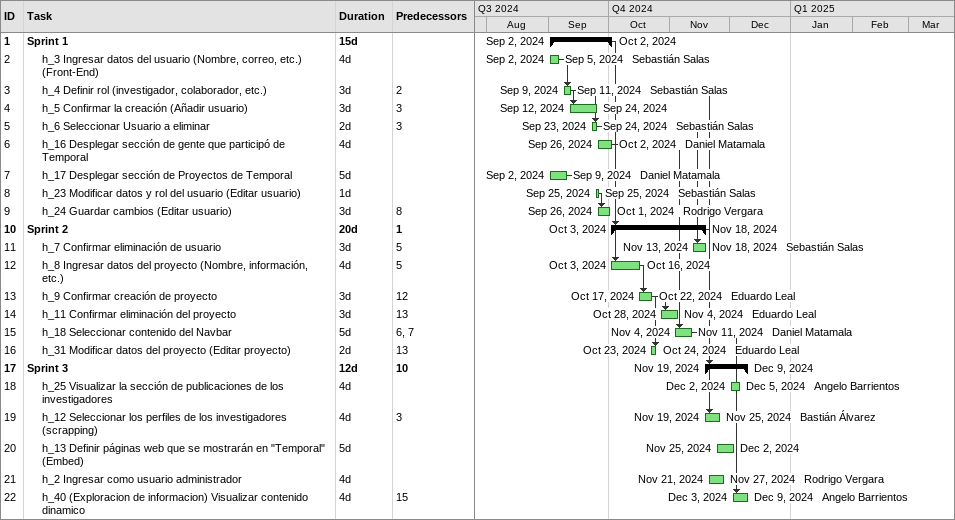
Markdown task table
| ID | Level | Task | Duration | Start | Finish | Predecessors | Resources |
|---|---|---|---|---|---|---|---|
| 1 | 1 | **Sprint 1** | 15d | 2024-09-02 | 2024-10-02 |  |  |
| 2 | 2 | h_3 Ingresar datos del usuario (Nombre, correo, etc.) (Front-End) | 4d | 2024-09-02 | 2024-09-05 |  | Sebastián Salas |
| 3 | 2 | h_4 Definir rol (investigador, colaborador, etc.) | 3d | 2024-09-09 | 2024-09-11 | 2 | Sebastián Salas |
| 4 | 2 | h_5 Confirmar la creación (Añadir usuario) | 3d | 2024-09-12 | 2024-09-24 | 3 |  |
| 5 | 2 | h_6 Seleccionar Usuario a eliminar | 2d | 2024-09-23 | 2024-09-24 | 3 | Sebastián Salas |
| 6 | 2 | h_16 Desplegar sección de gente que participó de Temporal | 4d | 2024-09-26 | 2024-10-02 |  | Daniel Matamala |
| 7 | 2 | h_17 Desplegar sección de Proyectos de Temporal | 5d | 2024-09-02 | 2024-09-09 |  | Daniel Matamala |
| 8 | 2 | h_23 Modificar datos y rol del usuario (Editar usuario) | 1d | 2024-09-25 | 2024-09-25 |  | Sebastián Salas |
| 9 | 2 | h_24 Guardar cambios (Editar usuario) | 3d | 2024-09-26 | 2024-10-01 | 8 | Rodrigo Vergara |
| 10 | 1 | **Sprint 2** | 20d | 2024-10-03 | 2024-11-18 | 1 |  |
| 11 | 2 | h_7 Confirmar eliminación de usuario | 3d | 2024-11-13 | 2024-11-18 | 5 | Sebastián Salas |
| 12 | 2 | h_8 Ingresar datos del proyecto (Nombre, información, etc.) | 4d | 2024-10-03 | 2024-10-16 | 5 |  |
| 13 | 2 | h_9 Confirmar creación de proyecto | 3d | 2024-10-17 | 2024-10-22 | 12 | Eduardo Leal |
| 14 | 2 | h_11 Confirmar eliminación del proyecto | 3d | 2024-10-28 | 2024-11-04 | 13 | Eduardo Leal |
| 15 | 2 | h_18 Seleccionar contenido del Navbar | 5d | 2024-11-04 | 2024-11-11 | 6, 7 | Daniel Matamala |
| 16 | 2 | h_31 Modificar datos del proyecto (Editar proyecto) | 2d | 2024-10-23 | 2024-10-24 | 13 | Eduardo Leal |
| 17 | 1 | **Sprint 3** | 12d | 2024-11-19 | 2024-12-09 | 10 |  |
| 18 | 2 | h_25 Visualizar la sección de publicaciones de los investigadores | 4d | 2024-12-02 | 2024-12-05 |  | Angelo Barrientos |
| 19 | 2 | h_12 Seleccionar los perfiles de los investigadores (scrapping) | 4d | 2024-11-19 | 2024-11-25 | 3 | Bastián Álvarez |
| 20 | 2 | h_13 Definir páginas web que se mostrarán en "Temporal" (Embed) | 5d | 2024-11-25 | 2024-12-02 |  |  |
| 21 | 2 | h_2 Ingresar como usuario administrador | 4d | 2024-11-21 | 2024-11-27 |  | Rodrigo Vergara |
| 22 | 2 | h_40 (Exploracion de informacion) Visualizar contenido dinamico | 4d | 2024-12-03 | 2024-12-09 | 15 | Angelo Barrientos |
